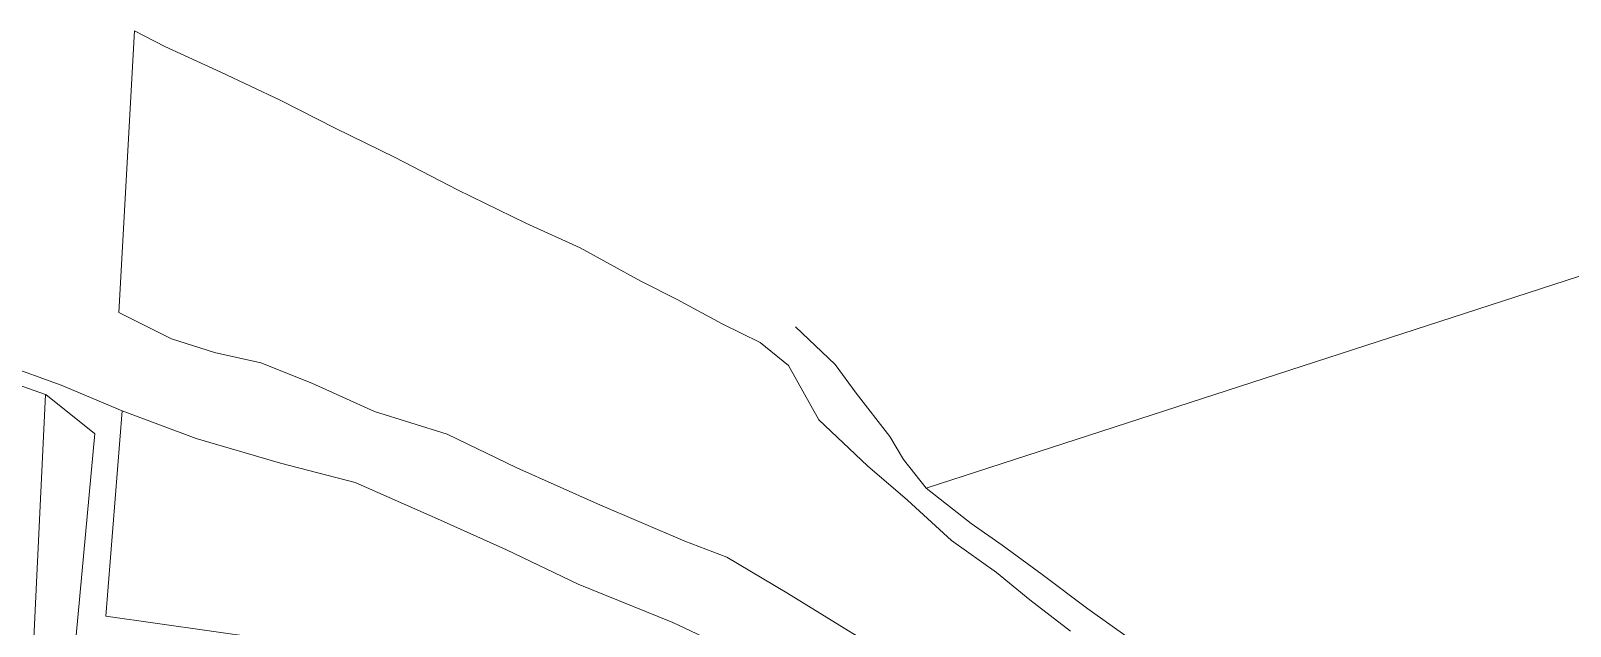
# Model space of a CAD drawing. Header units: millimetres. Extents: x 1956 to 626854, y 2654 to 1330329.
# Drawn here: x 625029.3 to 625499.2, y 1330115.8 to 1330297.7 of the extents above; entities that cross this region are included whole.
import ezdxf

# ---------------------------------------------------------------- set-up
doc = ezdxf.new("R2010")
doc.units = ezdxf.units.MM
doc.layers.add('-2', color=1, linetype='Continuous')
doc.layers.add('2', color=7, linetype='Continuous')

msp = doc.modelspace()

# ---------------------------------------------------------------- linework, layer by layer
at = {"layer": '-2', "color": 1, "lineweight": 0}
for p, q in [((625056.21, 1330211.59), (625060.98, 1330297.67)), ((625060.98, 1330297.67), (625070.26, 1330292.86)), ((625070.26, 1330292.86), (625087.34, 1330285.04)), ((625087.34, 1330285.04), (625105.42, 1330276.44)), ((625691.71, 1330284.43), (625302.63, 1330157.92)), ((625105.42, 1330276.44), (625122.48, 1330267.86)), ((625122.48, 1330267.86), (625140.55, 1330259)), ((625140.55, 1330259), (625159.61, 1330249.1)), ((625159.61, 1330249.1), (625180.44, 1330238.9)), ((625180.44, 1330238.9), (625197.02, 1330231.35)), ((625197.02, 1330231.35), (625215.56, 1330221.2)), ((625215.56, 1330221.2), (625226.6, 1330215.58)), ((625072.27, 1330203.55), (625056.21, 1330211.59)), ((625226.6, 1330215.58), (625240.39, 1330208.1)), ((625240.39, 1330208.1), (625251.93, 1330202.46)), ((625274.89, 1330195.77), (625262.73, 1330207.27)), ((625085.38, 1330199.39), (625072.27, 1330203.55)), ((625251.93, 1330202.46), (625260.64, 1330195.37)), ((625099.53, 1330196.23), (625085.38, 1330199.39)), ((625038.61, 1330189.41), (625021.24, 1330195.71)), ((625115.13, 1330189.98), (625099.53, 1330196.23)), ((625260.64, 1330195.37), (625269.88, 1330178.86)), ((625281.27, 1330186.96), (625274.89, 1330195.77)), ((625057.22, 1330181.56), (625038.61, 1330189.41)), ((625134.22, 1330181.35), (625115.13, 1330189.98)), ((625291.6, 1330173.72), (625281.27, 1330186.96)), ((625057.22, 1330181.56), (625052.29, 1330118.87)), ((625079.87, 1330173.09), (625057.22, 1330181.56)), ((625156.41, 1330174.42), (625134.22, 1330181.35)), ((625269.88, 1330178.86), (625284.76, 1330164.74)), ((625177.75, 1330164.2), (625156.41, 1330174.42)), ((625105.6, 1330165.56), (625079.87, 1330173.09)), ((625295.74, 1330166.75), (625291.6, 1330173.72)), ((625128.32, 1330159.63), (625105.6, 1330165.56)), ((625284.76, 1330164.74), (625296.94, 1330154.25)), ((625302.63, 1330157.92), (625295.74, 1330166.75)), ((625202.37, 1330153.14), (625177.75, 1330164.2)), ((625153.45, 1330148.55), (625128.32, 1330159.63)), ((625316.33, 1330147.14), (625302.63, 1330157.92)), ((625229.02, 1330141.77), (625202.37, 1330153.14)), ((625296.94, 1330154.25), (625310.35, 1330141.96)), ((625174.56, 1330139.11), (625153.45, 1330148.55)), ((625325.82, 1330140.54), (625316.33, 1330147.14)), ((625241.85, 1330136.86), (625229.02, 1330141.77)), ((625310.35, 1330141.96), (625324.08, 1330132.19)), ((625196.4, 1330128.62), (625174.56, 1330139.11)), ((625260.12, 1330125.96), (625241.85, 1330136.86)), ((625338.04, 1330131.58), (625325.82, 1330140.54)), ((625324.08, 1330132.19), (625334.28, 1330123.79)), ((625225.32, 1330116.94), (625196.4, 1330128.62)), ((625352, 1330121.04), (625338.04, 1330131.58)), ((625282.89, 1330111.9), (625260.12, 1330125.96)), ((625334.28, 1330123.79), (625346.74, 1330114.31)), ((625052.29, 1330118.87), (625115.35, 1330109.87)), ((625364.73, 1330112.07), (625352, 1330121.04)), ((625250.43, 1330105.1), (625225.32, 1330116.94))]:
    msp.add_line(p, q, dxfattribs=at)
at = {"layer": '2', "color": 1, "lineweight": 0}
for p, q in [((624991.83, 1330201.34), (625033.79, 1330186.51)), ((625027.66, 1330055.97), (625033.79, 1330186.51)), ((625033.89, 1330186.56), (625048.82, 1330174.61)), ((625048.87, 1330174.61), (625043.18, 1330112.91))]:
    msp.add_line(p, q, dxfattribs=at)

doc.saveas('drawing.dxf')
